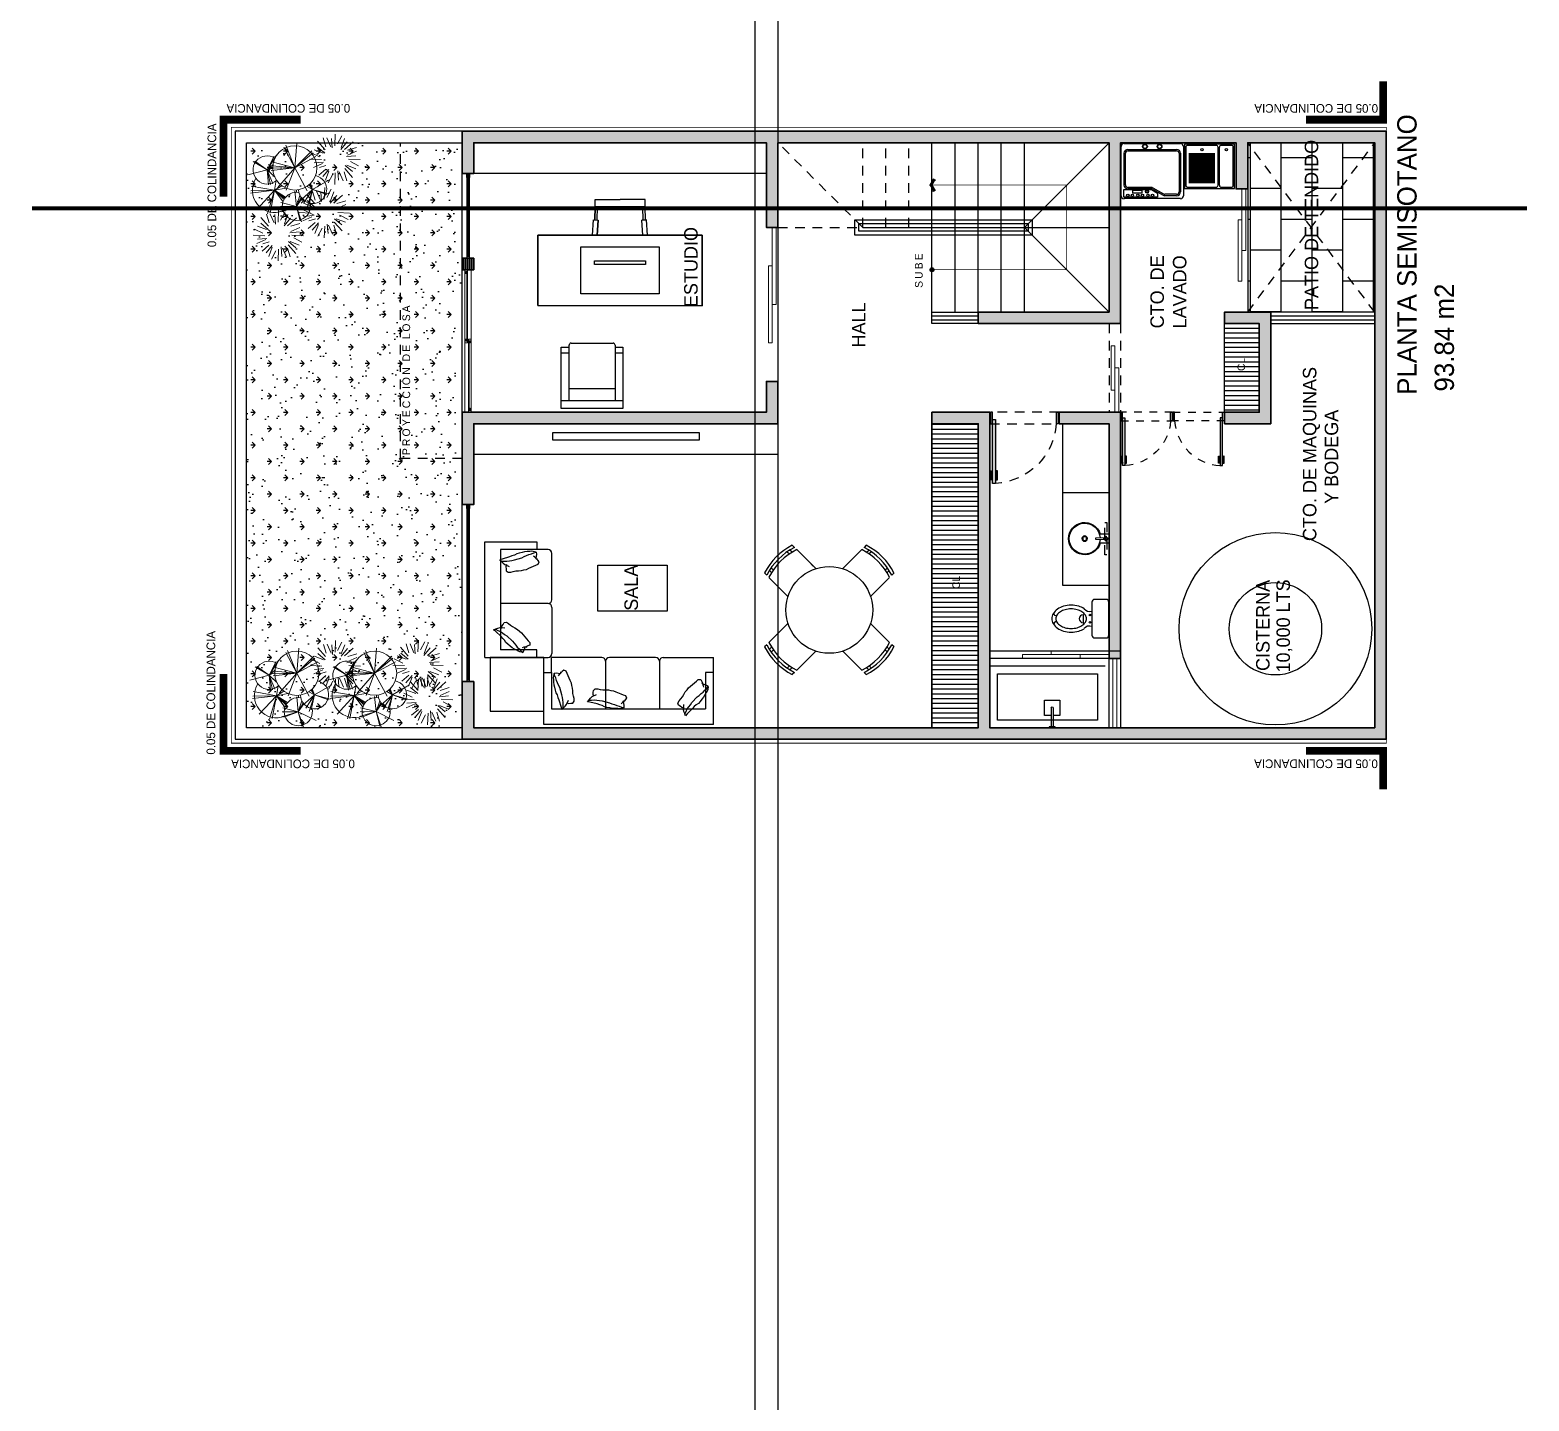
# Model space of a CAD drawing. Header units: metres. Extents: x -58 to 722, y -1100 to 345.
# Drawn here: x 70.49 to 89.95, y -26.1 to -8.29 of the extents above; entities that cross this region are included whole.
import ezdxf

# ---------------------------------------------------------------- set-up
doc = ezdxf.new("R2010")
doc.units = ezdxf.units.M
doc.header["$MEASUREMENT"] = 0
doc.set_wipeout_variables(frame=1)
doc.linetypes.add('CENTER2', pattern=[1.125, 0.75, -0.125, 0.125, -0.125])
doc.linetypes.add('HIDDEN2', pattern=[0.1875, 0.125, -0.0625])
doc.layers.get('0').update_dxf_attribs({"color": 255})
for name, color, linetype in [('A-CANCELERÍA', 4, 'Continuous'), ('A-HATCH', 252, 'Continuous'), ('A-MOBILIARIO SANITARIO', 124, 'Continuous'), ('A-PROYECCIONES', 191, 'HIDDEN2'), ('FSR_ARQ_001TERRENO', 8, 'Continuous'), ('FSR_ARQ_003RELLENODEMUROS', 251, 'Continuous'), ('FSR_ARQ_005VEGETACION', 64, 'Continuous'), ('FSR_ARQ_007PROYECCIONES', 200, 'HIDDEN2'), ('FSR_ARQ_008MOBILIARIO', 115, 'Continuous'), ('FSR_ARQ_009ESCALERA', 40, 'Continuous'), ('FSR_ARQ_010MUROBAJO', 33, 'Continuous'), ('FSR_ARQ_011MOBILIARIOSANI', 124, 'Continuous'), ('FSR_ARQ_012PUERTAS', 233, 'Continuous'), ('FSR_ARQ_014TEXTOS', 142, 'Continuous'), ('FSR_ARQ_017EJESTEXT', 135, 'Continuous'), ('FSR_ARQ_018HATCH', 252, 'Continuous'), ('FSR_ARQ_019INDICADORES', 65, 'Continuous'), ('FSR_ARQ_024LINEACORTE', 10, 'Continuous'), ('MOBILIARIO', 125, 'Continuous')]:
    doc.layers.add(name, color=color, linetype=linetype)
for name, color, linetype, lineweight in [('FSR_ARQ_002MURO', 150, 'Continuous', 30), ('FSR_ARQ_006ARBOLES', 74, 'Continuous', 0), ('FSR_ARQ_013VENTANAS', 4, 'Continuous', 5), ('MURO', 150, 'Continuous', 30), ('PASTO', 64, 'Continuous', 0)]:
    doc.layers.add(name, color=color, linetype=linetype, lineweight=lineweight)
doc.styles.add('ESPACIOS', font='GOTHIC.TTF')
pattern_1 = [(90, (33.955466, 103.83467), (-0.015625, 0.0078125), [0, -0.015625])]
pattern_2 = [(180, (33.955466, 103.83467), (-8e-18, -0.0625), [])]

# ---------------------------------------------------------------- blocks, each defined once
blk = doc.blocks.new('*U36')
at = {"layer": 'A-CANCELERÍA'}
for points in [[(0, -0.018), (0.05, -0.018), (0.05, -0.008), (0.022, -0.008), (0.022, 0.008), (0.05, 0.008), (0.05, 0.017), (0, 0.017)], [(0, 0.017), (2.3, 0.017), (2.3, -0.018), (0, -0.018)], [(2.275, 0.005), (0.025, 0.005), (0.025, -0.005), (2.275, -0.005)], [(2.3, -0.018), (2.25, -0.018), (2.25, -0.008), (2.278, -0.008), (2.278, 0.008), (2.25, 0.008), (2.25, 0.017), (2.3, 0.017)]]:
    blk.add_lwpolyline(points, close=True, dxfattribs=at)
blk = doc.blocks.new('*U35')
for p, q in [((0, 0.04), (0.9, 0.04)), ((0.05, 0.04), (0, 0.04)), ((0.9, 0.005), (0, 0.005)), ((0, 0.005), (0.05, 0.005)), ((0.022, 0.014), (0.022, 0.03)), ((0.022, 0.03), (0.05, 0.03)), ((0.05, 0.014), (0.022, 0.014)), ((0.05, 0.03), (0.05, 0.04)), ((0.05, 0.005), (0.05, 0.014)), ((1.8, -0.015), (1.8, -0.005)), ((1.8, -0.005), (1.85, -0.005)), ((1.828, -0.015), (1.8, -0.015)), ((1.8, -0.031), (1.828, -0.031)), ((1.8, -0.04), (1.8, -0.031)), ((1.85, -0.04), (1.8, -0.04)), ((1.828, -0.031), (1.828, -0.015))]:
    blk.add_line(p, q)
for points in [[(0.9, -0.04), (0, -0.04), (0, 0.04)], [(0.95, 0.04), (1.85, 0.04), (1.85, -0.04)], [(1.8, -0.005), (0.95, -0.005)], [(1.8, -0.04), (0.95, -0.04)]]:
    blk.add_lwpolyline(points)
at = {"color": 252, "const_width": 0.01}
for points in [[(0.025, 0.023), (0.925, 0.023)], [(0.925, -0.022), (1.825, -0.022)]]:
    blk.add_lwpolyline(points, dxfattribs=at)
for points in [[(0.928, 0.014), (0.9, 0.014), (0.9, 0.005), (0.95, 0.005), (0.95, 0.04), (0.9, 0.04), (0.9, 0.03), (0.928, 0.03)], [(0.922, -0.015), (0.95, -0.015), (0.95, -0.005), (0.9, -0.005), (0.9, -0.04), (0.95, -0.04), (0.95, -0.031), (0.922, -0.031)]]:
    blk.add_lwpolyline(points, close=True)
blk = doc.blocks.new('*U40')
at = {"layer": 'A-CANCELERÍA'}
for points in [[(0, -0.018), (0.05, -0.018), (0.05, -0.008), (0.022, -0.008), (0.022, 0.008), (0.05, 0.008), (0.05, 0.017), (0, 0.017)], [(0, 0.017), (1.1, 0.017), (1.1, -0.018), (0, -0.018)], [(1.075, 0.005), (0.025, 0.005), (0.025, -0.005), (1.075, -0.005)], [(1.1, -0.018), (1.05, -0.018), (1.05, -0.008), (1.078, -0.008), (1.078, 0.008), (1.05, 0.008), (1.05, 0.017), (1.1, 0.017)]]:
    blk.add_lwpolyline(points, close=True, dxfattribs=at)
blk = doc.blocks.new('Flecha_1')
blk.add_hatch(color=256).paths.add_polyline_path([(0, 0.00076), (0.00304, -0.001), (0.00285, -0.00132), (0, 0.00032), (-0.00285, -0.00132), (-0.00304, -0.001)])
for p, q in [((0.00032, 0.00127), (-0.00375, -0.00108)), ((0, 0), (-0.00328, -0.00189)), ((-0.00032, 0.00127), (0.00375, -0.00108)), ((0, 0), (0.00328, -0.00189)), ((-0.00361, -0.00057), (-0.00277, -0.00203)), ((0.00361, -0.00057), (0.00277, -0.00203))]:
    blk.add_line(p, q)
blk.add_lwpolyline([(0, 0.00076), (0.00304, -0.001), (0.00285, -0.00132), (0, 0.00032), (-0.00285, -0.00132), (-0.00304, -0.001)], close=True)
blk = doc.blocks.new('xref-TIPOC$0$COJ3')
for points in [[(-0.126, 0.177), (-0.107, 0.181), (-0.079, 0.191), (-0.052, 0.2), (-0.024, 0.2), (0.009, 0.205), (0.037, 0.205), (0.065, 0.195), (0.093, 0.195), (0.121, 0.191), (0.205, 0.191), (0.232, 0.195), (0.219, 0.167), (0.191, 0.158), (0.163, 0.144), (0.135, 0.139), (0.107, 0.135), (0.079, 0.13), (-0.005, 0.13), (-0.033, 0.135), (-0.061, 0.139), (-0.089, 0.144), (-0.117, 0.144), (-0.144, 0.149), (-0.172, 0.144), (-0.144, 0.167), (-0.126, 0.177)], [(0.232, 0.195), (0.219, 0.163), (0.209, 0.135), (0.195, 0.107), (0.154, 0.065)], [(-0.172, 0.144), (-0.168, 0.116), (-0.149, 0.06), (-0.149, 0.055), (-0.163, 0.051)], [(0.177, 0.102), (0.191, 0.074), (0.195, 0.046), (0.2, 0.018), (0.186, -0.01), (0.158, -0.019), (0.13, -0.019), (0.102, -0.024), (0.074, -0.033), (0.042, -0.042), (0.014, -0.042), (-0.014, -0.047), (-0.042, -0.042), (-0.098, -0.033), (-0.126, -0.028), (-0.154, -0.028), (-0.172, 0), (-0.163, 0.028), (-0.154, 0.055), (-0.14, 0.083), (-0.131, 0.102)]]:
    blk.add_lwpolyline(points)
blk = doc.blocks.new('ARP-PUERTA 0.90')
h = blk.add_hatch(color=256)
h.dxf.hatch_style = 1
h.paths.add_polyline_path([(0.075, 0.02), (0.075, 0.85), (0.035, 0.85), (0.035, 0.02)])
h.paths.add_polyline_path([(0.01, 0.075), (0.035, 0.075), (0.035, -0.075), (0.01, -0.075)])
h.paths.add_polyline_path([(0.89, 0.075), (0.865, 0.075), (0.865, -0.075), (0.89, -0.075)])
for points in [[(0.033, 0.806), (0.008, 0.806), (0.008, 0.686), (0.02, 0.686), (0.02, 0.794), (0.033, 0.794)], [(0.035, 0.789), (0.033, 0.789), (0.033, 0.811), (0.035, 0.811)], [(0.075, 0.789), (0.078, 0.789), (0.078, 0.811), (0.075, 0.811)], [(0.078, 0.806), (0.103, 0.806), (0.103, 0.686), (0.09, 0.686), (0.09, 0.794), (0.078, 0.794)], [(0.01, 0.065), (0, 0.065), (0, -0.065), (0.01, -0.065)], [(0.89, 0.065), (0.9, 0.065), (0.9, -0.065), (0.89, -0.065)]]:
    blk.add_lwpolyline(points)
for points in [[(0.075, 0.02), (0.075, 0.85), (0.035, 0.85), (0.035, 0.02)], [(0.01, 0.075), (0.035, 0.075), (0.035, -0.075), (0.01, -0.075)], [(0.89, 0.075), (0.865, 0.075), (0.865, -0.075), (0.89, -0.075)]]:
    blk.add_lwpolyline(points, close=True)
at = {"layer": 'A-PROYECCIONES'}
blk.add_lwpolyline([(0, 0.075), (0.9, 0.075), (0.9, -0.075), (0, -0.075)], close=True, dxfattribs=at)
blk.add_arc((0.031, 0.015), 0.836, 4.1111, 86.9871, dxfattribs=at)
blk = doc.blocks.new('OVAMONO')
for p, q in [((-0.06, -0.02), (0.06, -0.02)), ((-0.06, -0.02), (-0.06, -0.136)), ((-0.021, -0.059), (-0.03, -0.059)), ((-0.014, -0.08), (-0.01, -0.191)), ((-0.01, -0.191), (0.01, -0.191)), ((-0.004, -0.041), (-0.004, -0.033)), ((-0.004, -0.093), (-0.004, -0.084)), ((0.004, -0.041), (0.004, -0.033)), ((0.004, -0.093), (0.004, -0.084)), ((0.01, -0.191), (0.014, -0.08)), ((0.03, -0.059), (0.021, -0.059)), ((0.03, -0.067), (0.021, -0.067)), ((0.06, -0.02), (0.06, -0.136))]:
    blk.add_line(p, q)
at = {"linetype": 'HIDDEN2'}
blk.add_lwpolyline([(0.21, -0.05), (-0.21, -0.05), (-0.21, -0.076), (0.21, -0.076)], close=True, dxfattribs=at)
blk.add_lwpolyline([(-0.021, -0.067), (-0.03, -0.067)])
for centre, radius in [((0, -0.063), 0.00413), ((0, -0.337), 0.035), ((0, -0.337), 0.025)]:
    blk.add_circle(centre, radius)
for centre, radius, start, end in [((0, -0.337), 0.21, 106.6032, 73.4001), ((0, -0.337), 0.2, 93.4675, 86.5338), ((-0.036, -0.063), 0.00723, 328.4667, 31.5333), ((0, -0.063), 0.0227, 99.5941, 170.4059), ((0, -0.063), 0.0227, 189.5941, 260.4059), ((-0.021, -0.041), 0.0176, 270, 0), ((-0.021, -0.084), 0.0176, 0, 90), ((0, -0.027), 0.00723, 238.4667, 301.5333), ((0, -0.099), 0.00723, 58.4667, 121.5333), ((0, -0.063), 0.0227, 9.5941, 80.4059), ((0.021, -0.041), 0.0176, 180, 270), ((0, -0.063), 0.0227, 279.5941, 350.4059), ((0.021, -0.084), 0.0176, 90, 180), ((0.036, -0.063), 0.00723, 148.4667, 211.5333)]:
    blk.add_arc(centre, radius, start, end)
blk = doc.blocks.new('WC')
for p, q in [((0.02, 0.215), (0.02, -0.215)), ((0.205, 0.25), (0.055, 0.25)), ((0.24, -0.215), (0.24, 0.215)), ((0.353, -0.052), (0.353, 0.052)), ((0.055, -0.25), (0.205, -0.25))]:
    blk.add_line(p, q)
blk.add_lwpolyline([(0.709, 0, 0.144399), (0.695, 0.045, 0.107176), (0.65, 0.09, 0.077789), (0.589, 0.117, 0.064981), (0.51, 0.127, 0.064981), (0.431, 0.117, 0.077789), (0.37, 0.09, 0.107176), (0.325, 0.045, 0.144399), (0.311, 0, 0.144399), (0.325, -0.045, 0.107176), (0.37, -0.09, 0.077789), (0.431, -0.117, 0.064981), (0.51, -0.127, 0.064981), (0.589, -0.117, 0.077789), (0.65, -0.09, 0.107176), (0.695, -0.045, 0.144399)], format="xyb", close=True)
blk.add_lwpolyline([(0.342, -0.13, 0.072633), (0.411, -0.162, 0.070933), (0.51, -0.176, 0.070933), (0.609, -0.162, 0.082513), (0.687, -0.124, 0.10681), (0.743, -0.064, 0.133944), (0.76, 0, 0.133944)], format="xyb")
for centre in [(0.265, 0.047), (0.265, -0.047)]:
    blk.add_circle(centre, 0.01)
for centre, radius, start, end in [((0.055, 0.215), 0.035, 90, 180), ((0.205, 0.215), 0.035, 0, 90), ((0.269, 0.19), 0.0949, 252.4197, 320.4238), ((0.484, -0.091), 0.263, 106.2295, 122.8466), ((0.352, 0), 0.052, 271.9761, 88.0239), ((0.51, -0.179), 0.355, 90, 106.2295), ((0.51, -0.179), 0.355, 73.7705, 90), ((0.536, -0.091), 0.263, 54.9026, 73.7705), ((0.575, -0.035), 0.195, 30.5161, 54.9026), ((0.709, 0.067), 0.0261, 237.3898, 26.2472), ((0.634, 0), 0.126, 0, 30.5161), ((0.269, -0.19), 0.0949, 39.5762, 107.5803), ((0.709, -0.067), 0.0261, 333.7528, 122.6102), ((0.055, -0.215), 0.035, 180, 270), ((0.205, -0.215), 0.035, 270, 0)]:
    blk.add_arc(centre, radius, start, end)
blk = doc.blocks.new('ARP-REGADERA')
blk.add_wipeout([(0.04, 0), (0.04, -0.01), (0.0125, -0.01), (0.0125, -0.16), (0.1, -0.16), (0.1, -0.36), (-0.1, -0.36), (-0.1, -0.16), (-0.0125, -0.16), (-0.0125, -0.01), (-0.04, -0.01), (-0.04, 0)])
for p, q in [((-0.04, -0.01), (-0.04, 0)), ((-0.04, 0), (0.04, 0)), ((0.04, 0), (0.04, -0.01)), ((0.04, -0.01), (-0.04, -0.01)), ((-0.0125, -0.26), (-0.0125, -0.01)), ((0.0125, -0.26), (0.0125, -0.01))]:
    blk.add_line(p, q)
blk.add_lwpolyline([(-0.0125, -0.16), (-0.1, -0.16), (-0.1, -0.36), (0.1, -0.36), (0.1, -0.16), (0.0125, -0.16)])
blk.add_arc((0, -0.26), 0.0125, 180, 0)
blk = doc.blocks.new('LAVDRO')
for p, q in [((0.395, -0.02), (-0.395, -0.02)), ((-0.395, -0.02), (-0.395, -0.72)), ((-0.375, -0.07), (-0.375, -0.67)), ((0.105, -0.04), (-0.345, -0.04)), ((-0.325, -0.167), (0.085, -0.167)), ((-0.325, -0.187), (0.085, -0.187)), ((-0.325, -0.207), (0.085, -0.207)), ((-0.325, -0.227), (0.085, -0.227)), ((0.135, -0.67), (0.135, -0.07)), ((0.155, -0.67), (0.155, -0.07)), ((0.345, -0.04), (0.185, -0.04)), ((0.375, -0.67), (0.375, -0.07)), ((0.395, -0.72), (0.395, -0.02)), ((-0.325, -0.247), (0.085, -0.247)), ((-0.325, -0.267), (0.085, -0.267)), ((-0.325, -0.287), (0.085, -0.287)), ((-0.325, -0.307), (0.085, -0.307)), ((-0.325, -0.327), (0.085, -0.327)), ((-0.325, -0.347), (0.085, -0.347)), ((-0.325, -0.367), (0.085, -0.367)), ((-0.325, -0.387), (0.085, -0.387)), ((-0.325, -0.407), (0.085, -0.407)), ((-0.325, -0.427), (0.085, -0.427)), ((-0.325, -0.447), (0.085, -0.447)), ((-0.325, -0.467), (0.085, -0.467)), ((-0.345, -0.7), (0.105, -0.7)), ((-0.325, -0.487), (0.085, -0.487)), ((-0.325, -0.507), (0.085, -0.507)), ((-0.325, -0.527), (0.085, -0.527)), ((-0.325, -0.547), (0.085, -0.547)), ((-0.325, -0.567), (0.085, -0.567)), ((-0.325, -0.587), (0.085, -0.587)), ((-0.325, -0.607), (0.085, -0.607)), ((-0.325, -0.627), (0.085, -0.627)), ((0.185, -0.7), (0.345, -0.7)), ((-0.395, -0.72), (0.395, -0.72))]:
    blk.add_line(p, q)
for centre in [(-0.12, -0.107), (0.265, -0.107)]:
    blk.add_circle(centre, 0.02)
for centre, start, end in [((-0.345, -0.07), 90, 180), ((0.105, -0.07), 0, 90), ((0.185, -0.07), 90, 180), ((0.345, -0.07), 0, 90), ((-0.345, -0.67), 180, 270), ((0.105, -0.67), 270, 0), ((0.185, -0.67), 180, 270), ((0.345, -0.67), 270, 0)]:
    blk.add_arc(centre, 0.03, start, end)
blk = doc.blocks.new('lavadora-2')
at = {"layer": 'A-MOBILIARIO SANITARIO'}
h = blk.add_hatch(color=256, dxfattribs=at)
h.paths.add_polyline_path([(47.677, 68.421, 1), (47.714, 68.421, 1)])
h.paths.add_polyline_path([(47.711, 68.421, -1), (47.68, 68.421, -1)], flags=16)
for p, q in [((47.323, 68.361), (47.323, 69.066)), ((47.365, 69.108), (48.175, 69.108)), ((47.365, 68.516), (47.365, 68.969)), ((47.386, 68.516), (47.386, 68.969)), ((47.421, 69.026), (48.119, 69.026)), ((47.421, 69.005), (48.119, 69.005)), ((48.154, 68.969), (48.154, 68.418)), ((48.175, 68.969), (48.175, 68.418)), ((48.217, 69.066), (48.217, 68.361)), ((47.361, 68.45), (47.757, 68.45)), ((47.361, 68.342), (47.361, 68.45)), ((47.843, 68.342), (47.361, 68.342)), ((48.175, 68.319), (47.365, 68.319)), ((47.759, 68.481), (47.421, 68.481)), ((47.753, 68.46), (47.421, 68.46)), ((47.492, 68.397), (47.492, 68.441)), ((47.492, 68.441), (47.622, 68.441)), ((47.622, 68.397), (47.492, 68.397)), ((47.622, 68.441), (47.622, 68.397)), ((47.757, 68.45), (47.843, 68.4)), ((47.774, 68.454), (47.925, 68.367)), ((47.78, 68.476), (47.931, 68.388)), ((47.843, 68.4), (47.843, 68.342)), ((48.119, 68.361), (47.946, 68.361)), ((48.119, 68.383), (47.952, 68.383))]:
    blk.add_line(p, q, dxfattribs=at)
for centre, radius in [((47.665, 69.066), 0.0343), ((47.665, 69.066), 0.027), ((47.875, 69.066), 0.0343), ((47.875, 69.066), 0.027), ((47.42, 68.365), 0.0178), ((47.485, 68.365), 0.0178), ((47.564, 68.365), 0.0178), ((47.629, 68.365), 0.0178), ((47.695, 68.421), 0.0232), ((47.695, 68.421), 0.0186), ((47.695, 68.421), 0.0158), ((47.708, 68.365), 0.0178), ((47.773, 68.365), 0.0178)]:
    blk.add_circle(centre, radius, dxfattribs=at)
for centre, radius, start, end in [((47.365, 69.066), 0.0423, 90, 180), ((47.421, 68.969), 0.0564, 90, 180), ((47.421, 68.969), 0.0352, 90, 180), ((48.119, 68.969), 0.0564, 0, 90), ((48.119, 68.969), 0.0352, 0, 90), ((48.175, 69.066), 0.0423, 0, 90), ((47.365, 68.361), 0.0423, 180, 270), ((47.421, 68.516), 0.0564, 180, 270), ((47.421, 68.516), 0.0352, 180, 270), ((47.753, 68.418), 0.0423, 60, 90), ((47.759, 68.439), 0.0423, 60, 90), ((47.946, 68.404), 0.0423, 240, 270), ((47.952, 68.425), 0.0423, 240, 270), ((48.119, 68.418), 0.0564, 270, 0), ((48.119, 68.418), 0.0352, 270, 0), ((48.175, 68.361), 0.0423, 270, 0)]:
    blk.add_arc(centre, radius, start, end, dxfattribs=at)
blk = doc.blocks.new('A$C41595F26')
at = {"layer": 'PASTO'}
for p, q in [((-0.026, 0.36), (-0.09, 0.61)), ((-0.291, 0.264), (-0.532, 0.487)), ((-0.291, 0.264), (-0.327, 0.576)), ((-0.291, 0.264), (-0.299, 0.571)), ((-0.291, 0.264), (-0.237, 0.568)), ((-0.026, 0.36), (0.082, 0.54)), ((-0.026, 0.36), (0.086, 0.52)), ((-0.291, 0.264), (-0.595, 0.353)), ((-0.291, 0.264), (-0.589, 0.32)), ((-0.499, -0.02), (-0.564, 0.197)), ((-0.291, 0.264), (-0.44, 0.153)), ((-0.291, 0.264), (-0.41, 0.14)), ((-0.291, 0.264), (-0.395, 0.13)), ((-0.291, 0.264), (-0.381, 0.12)), ((-0.291, 0.264), (-0.233, 0.168)), ((-0.291, 0.264), (-0.264, 0.114)), ((-0.291, 0.264), (-0.157, 0.241)), ((0, 0), (-0.258, 0.227)), ((-0.026, 0.36), (-0.22, 0.34)), ((-0.026, 0.36), (-0.214, 0.316)), ((-0.026, 0.36), (-0.207, 0.284)), ((-0.026, 0.36), (-0.117, 0.262)), ((0, 0), (-0.033, 0.308)), ((-0.026, 0.36), (0.152, 0.267)), ((-0.026, 0.36), (0.166, 0.238)), ((-0.026, 0.36), (0.042, 0.284)), ((-0.026, 0.36), (0.012, 0.287)), ((0, 0), (-0.003, 0.299)), ((0, 0), (0.08, 0.297)), ((0, 0), (0.028, 0.294)), ((-0.499, -0.02), (-0.572, 0.167)), ((-0.499, -0.02), (-0.502, 0.188)), ((-0.499, -0.02), (-0.449, 0.182)), ((-0.499, -0.02), (-0.304, 0)), ((0, 0), (-0.297, -0.161)), ((0, 0), (-0.291, 0.111)), ((0, 0), (0.269, 0.141)), ((0, 0), (0.294, 0.119)), ((0, 0), (0.327, -0.025)), ((0, 0), (0.222, -0.222)), ((0, 0), (0.197, -0.236)), ((0, 0), (0.147, -0.272)), ((-0.499, -0.02), (-0.699, -0.086)), ((-0.499, -0.02), (-0.688, -0.068)), ((-0.499, -0.02), (-0.614, -0.251)), ((-0.499, -0.02), (-0.398, -0.091)), ((-0.499, -0.02), (-0.385, -0.081)), ((-0.499, -0.02), (-0.36, -0.066)), ((-0.279, -0.231), (-0.496, -0.163)), ((-0.279, -0.231), (-0.475, -0.187)), ((-0.279, -0.231), (-0.453, -0.116)), ((-0.279, -0.231), (-0.419, -0.076)), ((-0.279, -0.231), (-0.24, -0.158)), ((-0.279, -0.231), (-0.22, -0.185)), ((-0.279, -0.231), (-0.211, -0.195)), ((-0.279, -0.231), (-0.345, -0.414)), ((-0.279, -0.231), (-0.336, -0.433)), ((-0.279, -0.231), (-0.204, -0.202)), ((-0.279, -0.231), (-0.152, -0.455))]:
    blk.add_line(p, q, dxfattribs=at)
blk.add_circle((0, 0), 0.287, dxfattribs=at)
for centre, radius, start, end in [((-0.291, 0.264), 0.287, 57.4904, 202.572), ((-0.026, 0.36), 0.183, 326.1895, 222.0248), ((-0.499, -0.02), 0.183, 350.2838, 282.3951), ((-0.279, -0.231), 0.183, 91.4437, 347.7435), ((-0.291, 0.264), 0.287, 265.0692, 270.8898)]:
    blk.add_arc(centre, radius, start, end, dxfattribs=at)
blk = doc.blocks.new('125')
at = {"color": 0}
for p, q in [((1740.166, 1394.524), (1740.13, 1394.017)), ((1739.625, 1393.704), (1739.234, 1393.863)), ((1739.716, 1393.846), (1739.384, 1394.23)), ((1739.39, 1393.979), (1739.701, 1393.704)), ((1739.614, 1394.376), (1739.742, 1393.984)), ((1739.965, 1393.982), (1739.801, 1394.37)), ((1739.993, 1394.342), (1740.019, 1393.928)), ((1740.441, 1394.447), (1740.246, 1394.097)), ((1740.401, 1393.938), (1740.56, 1394.328)), ((1740.676, 1394.173), (1740.401, 1393.862)), ((1740.543, 1393.846), (1740.927, 1394.179)), ((1741.068, 1393.93), (1740.681, 1393.82)), ((1739.546, 1393.432), (1739.155, 1393.469)), ((1739.581, 1393.267), (1739.193, 1393.103)), ((1739.635, 1393.321), (1739.221, 1393.296)), ((1739.407, 1393.671), (1739.664, 1393.528)), ((1741.04, 1393.57), (1740.609, 1393.541)), ((1740.679, 1393.598), (1741.068, 1393.762)), ((1740.715, 1393.433), (1741.221, 1393.397)), ((1740.794, 1393.317), (1741.145, 1393.122)), ((1739.579, 1393.045), (1739.193, 1392.935)), ((1739.717, 1393.019), (1739.333, 1392.687)), ((1739.859, 1393.004), (1739.584, 1392.693)), ((1739.859, 1392.928), (1739.7, 1392.537)), ((1740.015, 1392.769), (1739.819, 1392.418)), ((1740.131, 1392.848), (1740.094, 1392.342)), ((1740.242, 1392.938), (1740.267, 1392.523)), ((1740.296, 1392.884), (1740.459, 1392.495)), ((1740.518, 1392.882), (1740.628, 1392.495)), ((1740.544, 1393.02), (1740.876, 1392.636)), ((1740.559, 1393.161), (1740.87, 1392.887)), ((1740.635, 1393.161), (1741.026, 1393.003))]:
    blk.add_line(p, q, dxfattribs=at)

msp = doc.modelspace()

# ---------------------------------------------------------------- hatches: boundary and pattern name
at = {"layer": 'FSR_ARQ_003RELLENODEMUROS', "ltscale": 5}
h = msp.add_hatch(dxfattribs=at)
h.set_pattern_fill('DOTS', color=256, scale=0.25, angle=90)
h.set_pattern_definition(pattern_1)
h.paths.add_polyline_path([(84.501, -16.458), (84.651, -16.458), (84.651, -13.258), (84.501, -13.258), (83.851, -13.258), (83.851, -13.408), (84.501, -13.408)], flags=17)
h.paths.add_polyline_path([(87.951, -17.358), (82.951, -17.358), (82.951, -13.258), (82.201, -13.258), (82.201, -13.408), (82.801, -13.408), (82.801, -17.358), (76.251, -17.358), (76.251, -16.758), (76.101, -16.758), (76.101, -17.508), (88.101, -17.508), (88.101, -9.608), (76.101, -9.608), (76.101, -10.158), (76.251, -10.158), (76.251, -9.758), (80.051, -9.758), (80.051, -10.858), (80.201, -10.858), (80.201, -9.758), (84.501, -9.758), (84.501, -11.958), (82.801, -11.958), (82.801, -12.108), (84.651, -12.108), (84.651, -9.758), (86.151, -9.758), (86.151, -10.358), (86.301, -10.358), (86.301, -9.758), (87.951, -9.758)])
h = msp.add_hatch(dxfattribs=at)
h.set_pattern_fill('DOTS', color=256, scale=0.25, angle=90)
h.set_pattern_definition(pattern_1)
h.paths.add_polyline_path([(76.101, -11.408), (76.251, -11.408), (76.251, -11.258), (76.101, -11.258)])
h = msp.add_hatch(dxfattribs=at)
h.set_pattern_fill('DOTS', color=256, scale=0.25, angle=90)
h.set_pattern_definition(pattern_1)
h.paths.add_polyline_path([(86.001, -12.108), (86.451, -12.108), (86.451, -13.258), (86.001, -13.258), (86.001, -13.408), (86.601, -13.408), (86.601, -11.958), (86.001, -11.958)])
h = msp.add_hatch(dxfattribs=at)
h.set_pattern_fill('DOTS', color=256, scale=0.25, angle=90)
h.set_pattern_definition(pattern_1)
h.paths.add_polyline_path([(80.051, -12.858), (80.051, -13.258), (76.101, -13.258), (76.101, -14.458), (76.251, -14.458), (76.251, -13.408), (80.201, -13.408), (80.201, -12.858)])
at = {"layer": 'FSR_ARQ_005VEGETACION'}
h = msp.add_hatch(dxfattribs=at)
h.set_pattern_fill('GRASS', color=256, scale=0.3, angle=90)
h.set_pattern_definition([(180, (33.95547, 103.83467), (-0.21213203, -0.21213203), [0.05625, -0.3680141]), (135, (33.95547, 103.83467), (-0.212132, -0.212132), [0.05625, -0.24375]), (225, (33.95547, 103.83467), (0.212132, -0.212132), [0.05625, -0.24375])])
h.paths.add_polyline_path([(73.301, -17.358), (73.301, -9.758), (76.101, -9.758), (76.101, -17.358)])
h = msp.add_hatch(dxfattribs=at)
h.set_pattern_fill('AR-SAND', color=256, scale=0.2, angle=90)
h.set_pattern_definition([(127.5, (33.95547, 103.83467), (-0.38536475, -0.0125987), [0, -0.304, 0, -0.34, 0, -0.325]), (97.5, (33.95547, 103.83467), (-0.5644292, 0.3539553), [0, -0.164, 0, -0.274, 0, -0.105]), (57.5, (33.95547, 103.58867), (-0.0011318, 0.6228284), [0, -0.1, 0, -0.36, 0, -0.47]), (47.5, (33.95547, 103.58867), (-0.1755351, 0.6012253), [0, -0.05, 0, -0.236, 0, -0.27])])
h.paths.add_polyline_path([(73.301, -17.358), (73.301, -9.758), (76.101, -9.758), (76.101, -17.358)])
at = {"layer": 'FSR_ARQ_008MOBILIARIO'}
h = msp.add_hatch(dxfattribs=at)
h.set_pattern_fill('LINE', color=256, scale=0.5, angle=180, style=0)
h.set_pattern_definition(pattern_2)
h.paths.add_polyline_path([(86.001, -13.258), (86.001, -12.108), (86.451, -12.108), (86.451, -13.258)])
h = msp.add_hatch(dxfattribs=at)
h.set_pattern_fill('LINE', color=256, scale=0.5, angle=180, style=0)
h.set_pattern_definition(pattern_2)
h.paths.add_polyline_path([(82.201, -17.358), (82.201, -13.408), (82.801, -13.408), (82.801, -17.358)])
at = {"layer": 'FSR_ARQ_018HATCH'}
h = msp.add_hatch(dxfattribs=at)
h.set_pattern_fill('HLNRN', color=256, scale=0.1, angle=270, pattern_type=2)
h.set_pattern_definition([(270, (80.336, -8.35002), (0.4, -7e-17), []), (360, (80.336, -8.35002), (0.4, 0.4), [0.4, -0.4])])
h.paths.add_polyline_path([(87.951, -11.958), (86.301, -11.958), (86.301, -9.758), (87.951, -9.758)])
at = {"layer": 'FSR_ARQ_019INDICADORES'}
h = msp.add_hatch(color=256, dxfattribs=at)
edge = h.paths.add_edge_path()
edge.add_arc((82.201, -11.408), 0.0252, 0, 360)

# ---------------------------------------------------------------- linework, layer by layer
at = {"layer": 'A-HATCH'}
msp.add_line((84.451, -16.458), (82.951, -16.458), dxfattribs=at)
at = {"layer": 'FSR_ARQ_001TERRENO', "const_width": 0.1}
for points in [[(87.059, -9.458), (88.059, -9.458), (88.059, -8.958)], [(73.001, -10.458), (73.001, -9.458), (74.001, -9.458)], [(74.001, -17.658), (73.001, -17.658), (73.001, -16.658)], [(88.059, -18.158), (88.059, -17.658), (87.059, -17.658)]]:
    msp.add_lwpolyline(points, dxfattribs=at)
at = {"layer": 'FSR_ARQ_001TERRENO', "const_width": 0.01}
msp.add_lwpolyline([(88.101, -17.558), (73.101, -17.558), (73.101, -9.558), (88.101, -9.558)], close=True, dxfattribs=at)
at = {"layer": 'FSR_ARQ_002MURO'}
for points in [[(84.651, -17.358), (82.951, -17.358), (82.951, -13.258), (82.201, -13.258), (82.201, -13.408), (82.801, -13.408), (82.801, -17.358), (76.251, -17.358), (76.251, -16.758), (76.101, -16.758), (76.101, -17.508), (88.101, -17.508), (88.101, -9.608), (76.101, -9.608), (76.101, -10.158), (76.251, -10.158), (76.251, -9.758), (80.051, -9.758), (80.051, -10.858), (80.201, -10.858), (80.201, -9.758), (84.501, -9.758), (84.501, -11.958), (82.801, -11.958), (82.801, -12.108), (84.651, -12.108), (84.651, -9.758), (86.151, -9.758), (86.151, -10.358), (86.301, -10.358), (86.301, -9.758), (87.951, -9.758), (87.951, -17.358), (84.651, -17.358)], [(84.651, -16.458), (84.651, -13.258), (83.851, -13.258), (83.851, -13.408), (84.501, -13.408), (84.501, -16.458)]]:
    msp.add_lwpolyline(points, dxfattribs=at)
msp.add_lwpolyline([(76.101, -11.408), (76.251, -11.408), (76.251, -11.258), (76.101, -11.258)], close=True, dxfattribs=at)
at = {"layer": 'FSR_ARQ_002MURO', "ltscale": 0.005}
for points in [[(86.001, -12.108), (86.451, -12.108), (86.451, -13.258), (86.001, -13.258), (86.001, -13.408), (86.601, -13.408), (86.601, -11.958), (86.001, -11.958)], [(80.201, -12.858), (80.051, -12.858), (80.051, -13.258), (76.101, -13.258), (76.101, -13.258), (76.101, -13.258), (76.101, -14.458), (76.251, -14.458), (76.251, -13.408), (80.201, -13.408)]]:
    msp.add_lwpolyline(points, close=True, dxfattribs=at)
at = {"layer": 'FSR_ARQ_007PROYECCIONES'}
for p, q in [((81.301, -10.858), (80.201, -9.758)), ((81.301, -10.858), (81.301, -9.758)), ((81.601, -10.858), (81.601, -9.758)), ((81.901, -10.858), (81.901, -9.758)), ((87.951, -11.958), (86.301, -9.758)), ((86.301, -11.958), (87.951, -9.758)), ((80.201, -10.858), (81.301, -10.858)), ((84.501, -12.108), (84.501, -13.258)), ((84.651, -12.108), (84.651, -13.258))]:
    msp.add_line(p, q, dxfattribs=at)
msp.add_lwpolyline([(76.101, -13.858), (75.301, -13.858), (75.301, -9.758)], dxfattribs=at)
at = {"layer": 'FSR_ARQ_008MOBILIARIO'}
for p, q in [((80.051, -10.158), (76.251, -10.158)), ((82.201, -12.008), (82.801, -12.008)), ((82.201, -12.058), (82.801, -12.058)), ((80.201, -13.408), (80.201, -13.808)), ((80.201, -13.808), (76.251, -13.808)), ((76.396, -16.444), (76.396, -14.944)), ((76.396, -14.944), (77.07, -14.944)), ((77.07, -14.944), (77.07, -15.044)), ((77.216, -15.044), (76.596, -15.044)), ((76.596, -15.044), (76.596, -16.344)), ((77.07, -15.044), (76.596, -15.044)), ((77.266, -15.694), (77.266, -15.094)), ((77.216, -15.744), (76.596, -15.744)), ((77.266, -15.794), (77.266, -16.394)), ((77.07, -16.344), (76.596, -16.344)), ((77.07, -16.444), (77.07, -16.344)), ((76.396, -16.444), (77.07, -16.444)), ((77.07, -16.444), (77.216, -16.444)), ((77.262, -16.64), (77.262, -16.444)), ((77.912, -16.444), (77.262, -16.444)), ((77.962, -16.494), (77.962, -17.114)), ((78.612, -16.444), (78.012, -16.444)), ((78.662, -16.494), (78.662, -17.114)), ((78.712, -16.444), (79.362, -16.444)), ((79.362, -16.64), (79.362, -16.444)), ((77.162, -16.64), (77.262, -16.64)), ((77.162, -17.314), (77.162, -16.64)), ((77.262, -16.64), (77.262, -17.114)), ((79.262, -16.64), (79.262, -17.114)), ((79.362, -16.64), (79.262, -16.64)), ((79.362, -17.314), (79.362, -16.64)), ((77.262, -17.114), (79.262, -17.114)), ((79.362, -17.314), (77.162, -17.314))]:
    msp.add_line(p, q, dxfattribs=at)
at = {"layer": 'FSR_ARQ_008MOBILIARIO', "linetype": 'ByBlock'}
for p, q in [((77.827, -10.589), (77.827, -10.496)), ((77.827, -10.496), (78.151, -10.497)), ((78.475, -10.497), (78.151, -10.497)), ((78.475, -10.59), (78.475, -10.497)), ((77.821, -10.76), (77.827, -10.591)), ((77.827, -10.589), (78.151, -10.59)), ((77.852, -10.761), (77.858, -10.593)), ((78.475, -10.59), (78.151, -10.59)), ((78.449, -10.763), (78.444, -10.594)), ((78.48, -10.761), (78.475, -10.592)), ((77.794, -10.959), (77.806, -10.759)), ((77.806, -10.759), (77.867, -10.762)), ((77.855, -10.959), (77.867, -10.762)), ((78.495, -10.76), (78.434, -10.763)), ((78.445, -10.959), (78.434, -10.763)), ((78.507, -10.959), (78.495, -10.76)), ((77.387, -13.211), (77.387, -12.412)), ((77.387, -12.412), (77.489, -12.412)), ((77.489, -13.11), (77.489, -12.387)), ((77.514, -12.361), (78.06, -12.362)), ((78.086, -12.387), (78.085, -13.11)), ((78.086, -12.412), (78.187, -12.412)), ((78.187, -12.412), (78.187, -13.212)), ((77.387, -12.488), (77.489, -12.488)), ((78.086, -12.489), (78.187, -12.489)), ((78.086, -12.957), (77.489, -12.957)), ((78.187, -13.11), (77.387, -13.11)), ((78.187, -13.212), (77.387, -13.211))]:
    msp.add_line(p, q, dxfattribs=at)
at = {"layer": 'FSR_ARQ_008MOBILIARIO', "ltscale": 5}
for p, q in [((80.387, -14.987), (80.416, -15.015)), ((81.348, -14.987), (81.319, -15.015)), ((80.321, -15.072), (80.349, -15.1)), ((80.384, -15.078), (80.355, -15.049)), ((80.444, -15.044), (80.691, -15.291)), ((81.291, -15.044), (81.044, -15.291)), ((81.351, -15.078), (81.38, -15.049)), ((81.414, -15.072), (81.386, -15.1)), ((80.027, -15.347), (80.056, -15.375)), ((80.118, -15.343), (80.09, -15.315)), ((80.112, -15.28), (80.141, -15.309)), ((80.634, -15.233), (80.691, -15.291)), ((81.622, -15.28), (81.594, -15.309)), ((81.617, -15.343), (81.645, -15.315)), ((81.708, -15.347), (81.679, -15.375)), ((80.084, -15.404), (80.331, -15.651)), ((81.651, -15.404), (81.404, -15.651)), ((80.084, -16.25), (80.331, -16.003)), ((81.651, -16.25), (81.404, -16.003)), ((80.056, -16.279), (80.027, -16.307)), ((80.118, -16.311), (80.09, -16.339)), ((80.112, -16.374), (80.141, -16.345)), ((81.622, -16.374), (81.594, -16.345)), ((81.617, -16.311), (81.645, -16.339)), ((81.708, -16.307), (81.679, -16.279)), ((80.444, -16.61), (80.691, -16.363)), ((81.291, -16.61), (81.044, -16.363)), ((80.321, -16.582), (80.349, -16.554)), ((80.384, -16.576), (80.355, -16.605)), ((80.416, -16.639), (80.387, -16.667)), ((81.348, -16.667), (81.319, -16.639)), ((81.351, -16.576), (81.38, -16.605)), ((81.414, -16.582), (81.386, -16.554))]:
    msp.add_line(p, q, dxfattribs=at)
at = {"layer": 'FSR_ARQ_008MOBILIARIO', "linetype": 'ByBlock'}
for points in [[(78.48, -10.761), (78.475, -10.592), (77.827, -10.589), (77.821, -10.76), (77.867, -10.762), (77.855, -10.959), (78.445, -10.959), (78.434, -10.763)], [(77.083, -10.958), (77.083, -11.874), (79.217, -11.875), (79.217, -10.959)], [(79.217, -11.875), (77.083, -11.874), (77.083, -10.958), (79.217, -10.959)], [(78.658, -11.112), (78.658, -11.722), (77.642, -11.721), (77.642, -11.112)]]:
    msp.add_lwpolyline(points, close=True, dxfattribs=at)
at = {"layer": 'FSR_ARQ_008MOBILIARIO'}
for points in [[(81.201, -10.958), (81.201, -10.758), (83.501, -10.758), (83.501, -10.958)], [(81.251, -10.908), (81.251, -10.808), (83.451, -10.808), (83.451, -10.908)], [(86.001, -13.258), (86.001, -12.108), (86.451, -12.108), (86.451, -13.258)], [(82.201, -17.358), (82.201, -13.408), (82.801, -13.408), (82.801, -17.358)]]:
    msp.add_lwpolyline(points, close=True, dxfattribs=at)
at = {"layer": 'FSR_ARQ_008MOBILIARIO', "linetype": 'ByBlock'}
for points in [[(77.82, -11.341), (77.82, -11.29)], [(77.82, -11.29), (78.48, -11.29)], [(78.48, -11.29), (78.48, -11.341)], [(78.48, -11.341), (77.82, -11.341)]]:
    msp.add_lwpolyline(points, dxfattribs=at)
at = {"layer": 'FSR_ARQ_008MOBILIARIO'}
for points in [[(79.176, -13.623), (77.276, -13.623), (77.276, -13.523), (79.176, -13.523), (79.176, -13.623)], [(77.162, -16.444), (76.462, -16.444), (76.462, -17.144), (77.162, -17.144), (77.162, -16.444)]]:
    msp.add_lwpolyline(points, dxfattribs=at)
at = {"layer": 'FSR_ARQ_008MOBILIARIO', "ltscale": 5}
msp.add_circle((80.867, -15.827), 0.564, dxfattribs=at)
at = {"layer": 'FSR_ARQ_008MOBILIARIO', "linetype": 'ByBlock'}
for centre, start, end in [((77.514, -12.387), 89.9764, 179.9764), ((78.06, -12.387), 359.9764, 89.9764)]:
    msp.add_arc(centre, 0.0254, start, end, dxfattribs=at)
at = {"layer": 'FSR_ARQ_008MOBILIARIO', "ltscale": 5}
for centre, start, end in [((80.763, -15.723), 117.0547, 152.9453), ((80.972, -15.723), 27.0547, 62.9453), ((80.791, -15.751), 117.0547, 152.9453), ((80.82, -15.779), 117.0547, 152.9453), ((80.915, -15.779), 27.0547, 62.9453), ((80.943, -15.751), 27.0547, 62.9453), ((80.763, -15.931), 207.0547, 242.9453), ((80.791, -15.903), 207.0547, 242.9453), ((80.82, -15.874), 207.0547, 242.9453), ((80.915, -15.874), 297.0547, 332.9453), ((80.943, -15.903), 297.0547, 332.9453), ((80.972, -15.931), 297.0547, 332.9453)]:
    msp.add_arc(centre, 0.826, start, end, dxfattribs=at)
at = {"layer": 'FSR_ARQ_008MOBILIARIO'}
for centre, start, end in [((77.216, -15.094), 0, 90), ((77.216, -15.694), 270, 0), ((77.216, -15.794), 0, 90), ((77.216, -16.394), 270, 0), ((77.912, -16.494), 0, 90), ((78.012, -16.494), 90, 180), ((78.612, -16.494), 0, 90), ((78.712, -16.494), 90, 180)]:
    msp.add_arc(centre, 0.05, start, end, dxfattribs=at)
at = {"layer": 'FSR_ARQ_009ESCALERA'}
for p, q in [((82.201, -10.858), (82.201, -9.758)), ((82.501, -10.858), (82.501, -9.758)), ((82.801, -10.858), (82.801, -9.758)), ((83.101, -10.858), (83.101, -9.758)), ((83.401, -10.858), (83.401, -9.758)), ((83.401, -10.858), (84.501, -9.758)), ((76.101, -13.258), (76.101, -10.158)), ((86.301, -10.358), (86.301, -11.958)), ((81.301, -10.858), (83.401, -10.858)), ((82.201, -11.958), (82.201, -10.858)), ((82.501, -11.958), (82.501, -10.858)), ((82.801, -11.958), (82.801, -10.858)), ((83.101, -11.958), (83.101, -10.858)), ((83.401, -11.958), (83.401, -10.858)), ((83.401, -10.858), (84.501, -10.858)), ((83.401, -10.858), (84.501, -11.958)), ((76.101, -16.758), (76.101, -13.858))]:
    msp.add_line(p, q, dxfattribs=at)
at = {"layer": 'FSR_ARQ_010MUROBAJO', "ltscale": 0.005}
for p, q in [((79.901, -0.132), (79.901, -40.373)), ((80.201, -0.132), (80.201, -42.617))]:
    msp.add_line(p, q, dxfattribs=at)
at = {"layer": 'FSR_ARQ_010MUROBAJO'}
for p, q in [((86.601, -12.008), (87.951, -12.008)), ((86.601, -12.058), (87.951, -12.058))]:
    msp.add_line(p, q, dxfattribs=at)
at = {"layer": 'FSR_ARQ_010MUROBAJO', "ltscale": 0.005}
msp.add_lwpolyline([(76.101, -17.358), (73.301, -17.358), (73.301, -9.758), (76.101, -9.758), (76.101, -9.608), (73.151, -9.608), (73.151, -17.508), (76.101, -17.508)], close=True, dxfattribs=at)
at = {"layer": 'FSR_ARQ_010MUROBAJO'}
for points in [[(82.201, -11.958), (82.801, -11.958), (82.801, -12.108), (82.201, -12.108)], [(86.601, -11.958), (86.601, -12.108), (87.951, -12.108), (87.951, -11.958)]]:
    msp.add_lwpolyline(points, close=True, dxfattribs=at)
at = {"layer": 'FSR_ARQ_011MOBILIARIOSANI'}
for p, q in [((84.501, -14.308), (83.901, -14.308)), ((84.451, -16.558), (82.951, -16.558))]:
    msp.add_line(p, q, dxfattribs=at)
msp.add_lwpolyline([(84.501, -15.508), (83.901, -15.508), (83.901, -13.408)], dxfattribs=at)
for radius in [1.25, 0.6]:
    msp.add_circle((86.661, -16.072), radius, dxfattribs=at)
at = {"layer": 'FSR_ARQ_013VENTANAS'}
for p, q in [((84.551, -16.458), (84.551, -17.358)), ((84.601, -16.458), (84.601, -17.358))]:
    msp.add_line(p, q, dxfattribs=at)
for points in [[(86.226, -11.158), (86.226, -10.358), (86.276, -10.358), (86.276, -11.158)], [(80.126, -11.858), (80.126, -10.858), (80.176, -10.858), (80.176, -11.858)], [(86.176, -11.558), (86.176, -10.758), (86.226, -10.758), (86.226, -11.558)], [(80.076, -12.358), (80.076, -11.358), (80.126, -11.358), (80.126, -12.358)], [(84.576, -12.396), (84.576, -12.971), (84.526, -12.971), (84.526, -12.396)], [(84.576, -13.258), (84.576, -12.683), (84.626, -12.683), (84.626, -13.258)], [(83.376, -16.458), (83.376, -16.408), (84.126, -16.408), (84.126, -16.458)], [(83.751, -16.408), (83.751, -16.358), (84.501, -16.358), (84.501, -16.408)]]:
    msp.add_lwpolyline(points, close=True, dxfattribs=at)
at = {"layer": 'FSR_ARQ_019INDICADORES', "ltscale": 10, "const_width": 0.01}
msp.add_lwpolyline([(82.201, -11.408), (83.951, -11.408), (83.951, -10.308), (82.201, -10.308)], dxfattribs=at)
at = {"layer": 'FSR_ARQ_019INDICADORES'}
msp.add_circle((82.201, -11.408), 0.0252, dxfattribs=at)
at = {"layer": 'FSR_ARQ_024LINEACORTE', "linetype": 'CENTER2', "const_width": 0.05}
msp.add_lwpolyline([(70.512, -10.609), (89.929, -10.609)], dxfattribs=at)
at = {"layer": 'MOBILIARIO'}
for p, q in [((81.301, -10.808), (83.401, -10.808)), ((86.001, -13.258), (86.001, -12.108)), ((82.201, -13.408), (82.201, -17.358))]:
    msp.add_line(p, q, dxfattribs=at)
msp.add_lwpolyline([(77.862, -15.844), (77.862, -15.244), (78.762, -15.244), (78.762, -15.844)], close=True, dxfattribs=at)
at = {"layer": 'MURO', "ltscale": 0.005}
msp.add_line((84.651, -16.458), (84.501, -16.458), dxfattribs=at)
at = {"layer": 'PASTO'}
msp.add_lwpolyline([(73.301, -17.358), (73.301, -9.758), (76.101, -9.758), (76.101, -17.358)], close=True, dxfattribs=at)

# ---------------------------------------------------------------- block references
at = {"layer": 'FSR_ARQ_006ARBOLES', "xscale": 0.3, "yscale": 0.3, "zscale": 0.3, "rotation": 46.2301923128178}
for p in [(15.191, -676.128), (15.054, -676.822), (14.455, -677.118), (15.195, -682.707), (16.27, -682.702), (16.395, -683.147)]:
    msp.add_blockref('125', p, dxfattribs=at)
at = {"layer": 'FSR_ARQ_006ARBOLES', "rotation": 90}
for p in [(73.927, -10.085), (73.952, -16.65), (74.963, -16.649)]:
    msp.add_blockref('A$C41595F26', p, dxfattribs=at)
at = {"layer": 'FSR_ARQ_008MOBILIARIO', "xscale": -1.190140845070445, "yscale": 0.9154929577464372, "zscale": 1.190140845070445}
for p, rotation in [((76.905, -15.264), 17.08163010179385), ((77.482, -16.805), 107.0816301017939)]:
    msp.add_blockref('xref-TIPOC$0$COJ3', p, dxfattribs=dict(at, rotation=rotation))
at = {"layer": 'FSR_ARQ_008MOBILIARIO', "extrusion": (0, 0, -1), "xscale": -1.190140845070476, "yscale": 0.9154929577464372, "zscale": -1.190140845070476}
for p, rotation in [((-76.829, -16.143), 223.1038958527874), ((-79.06, -16.881), 133.1038958527874), ((-78.038, -16.916), 194.5484163726246)]:
    msp.add_blockref('xref-TIPOC$0$COJ3', p, dxfattribs=dict(at, rotation=rotation))
at = {"layer": 'FSR_ARQ_011MOBILIARIOSANI', "ltscale": 5, "xscale": 0.9063186776473087, "yscale": 0.9063186776473087, "zscale": 0.9063186776473087}
msp.add_blockref('lavadora-2', (41.767, -72.403), dxfattribs=at)
at = {"layer": 'FSR_ARQ_011MOBILIARIOSANI', "xscale": 0.8227848101266255, "yscale": 0.8227848101266255, "zscale": 0.8227848101266255, "rotation": 359.9999999948616}
msp.add_blockref('LAVDRO', (85.806, -9.759), dxfattribs=at)
at = {"layer": 'FSR_ARQ_011MOBILIARIOSANI', "xscale": -1, "rotation": 270}
msp.add_blockref('OVAMONO', (84.521, -14.901), dxfattribs=at)
at = {"layer": 'FSR_ARQ_011MOBILIARIOSANI', "rotation": 180}
msp.add_blockref('WC', (84.518, -15.941), dxfattribs=at)
at = {"layer": 'FSR_ARQ_012PUERTAS', "xscale": -1, "rotation": 180}
msp.add_blockref('ARP-PUERTA 0.90', (82.951, -13.333), dxfattribs=at)
at = {"layer": 'FSR_ARQ_012PUERTAS', "yscale": 0.7499999999995283, "zscale": 0.7499999999995283, "rotation": 180}
for p, xscale in [((84.651, -13.315), -0.7499999999995283), ((86.001, -13.315), 0.7499999999995283)]:
    msp.add_blockref('ARP-PUERTA 0.90', p, dxfattribs=dict(at, xscale=xscale))
at = {"layer": 'FSR_ARQ_013VENTANAS', "xscale": -1, "rotation": 90}
for name, p in [('*U40', (76.176, -10.158)), ('*U35', (76.176, -11.408)), ('*U36', (76.176, -14.458))]:
    msp.add_blockref(name, p, dxfattribs=at)
at = {"layer": 'FSR_ARQ_019INDICADORES', "ltscale": 0.01, "xscale": -22.34780478919463, "yscale": 22.34780478919463, "zscale": 22.34780478919463, "rotation": 89.99999999999928}
msp.add_blockref('Flecha_1', (82.201, -10.308), dxfattribs=at)

# ---------------------------------------------------------------- texts
at = {"layer": 'FSR_ARQ_014TEXTOS', "style": 'ESPACIOS'}
for s, p in [('ESTUDIO', (79.158, -11.893)), ('CTO. DE MAQUINAS ', (87.193, -14.933)), ('Y BODEGA', (87.476, -14.449)), ('SALA', (78.383, -15.838)), ('CISTERNA ', (86.585, -16.62)), ('10,000 LTS ', (86.85, -16.64))]:
    msp.add_text(s, height=0.175, rotation=90, dxfattribs=at).set_placement(p)
for s, width, gutter_width, insert, char_height, attachment_point, rotation in [('0.05 DE COLINDANCIA', 3.09515, 0.525, (74.646, -9.253), 0.112, 7, 180), ('0.05 DE COLINDANCIA', 3.09515, 0.525, (87.994, -9.254), 0.112, 7, 180), ('0.05 DE COLINDANCIA', 3.09515, 0.525, (72.907, -11.114), 0.112, 7, 90), ('\\pxi4.69699;PLANTA SEMISOTANO', 4.90964, 0.302, (88.243, -14.215), 0.2516, 1, 90), ('PATIO DE TENDIDO', 2.22389, 0.525, (87.219, -11.931), 0.175, 7, 90), ('\\pxqc;{\\T1.3;SUBE}', 0.87446, 0.75, (81.98, -11.843), 0.1, 1, 90), ('\\pxqc;CTO. DE \\PLAVADO', 2.22389, 0.525, (85.507, -12.807), 0.175, 7, 90), ('\\pxi5.98854;93.84 m2', 3.93119, 0.302, (88.728, -14.497), 0.2516, 1, 90), ('HALL', 0.84615, 0.525, (81.336, -11.832), 0.175, 9, 90), ('CL', 0.18501, 0.296, (86.268, -12.723), 0.0986, 7, 90), ('CL', 0.18501, 0.296, (82.566, -15.554), 0.0986, 7, 90), ('0.05 DE COLINDANCIA', 3.09515, 0.525, (72.894, -17.707), 0.112, 7, 90), ('0.05 DE COLINDANCIA', 3.09515, 0.525, (74.707, -17.769), 0.112, 7, 180), ('0.05 DE COLINDANCIA', 3.09515, 0.525, (87.991, -17.768), 0.112, 7, 180)]:
    msp.add_mtext_dynamic_manual_height_columns(s, width=width, gutter_width=gutter_width, heights=[0], dxfattribs=dict(at, insert=insert, char_height=char_height, attachment_point=attachment_point, rotation=rotation))
at = {"layer": 'FSR_ARQ_017EJESTEXT', "insert": (75.324, -13.815), "char_height": 0.1, "attachment_point": 1, "rotation": 90, "style": 'ESPACIOS'}
msp.add_mtext_dynamic_manual_height_columns('{\\T1.3;PROYECCIÓN DE LOSA}', width=3.17699, gutter_width=0.75, heights=[0], dxfattribs=at)

# ---------------------------------------------------------------- next in the draw order: block references
at = {"layer": 'FSR_ARQ_011MOBILIARIOSANI', "xscale": -1, "rotation": 180}
msp.add_blockref('ARP-REGADERA', (83.762, -17.358), dxfattribs=at)

# ---------------------------------------------------------------- next in the draw order: linework, layer by layer
at = {"layer": 'FSR_ARQ_010MUROBAJO', "ltscale": 0.005}
msp.add_lwpolyline([(82.951, -16.358), (84.651, -16.358), (84.651, -17.358), (84.501, -17.358), (84.501, -16.458), (82.951, -16.458)], close=True, dxfattribs=at)
at = {"layer": 'FSR_ARQ_011MOBILIARIOSANI'}
msp.add_lwpolyline([(83.051, -17.258), (83.051, -16.658), (84.351, -16.658), (84.351, -17.258)], close=True, dxfattribs=at)

doc.saveas('drawing.dxf')
